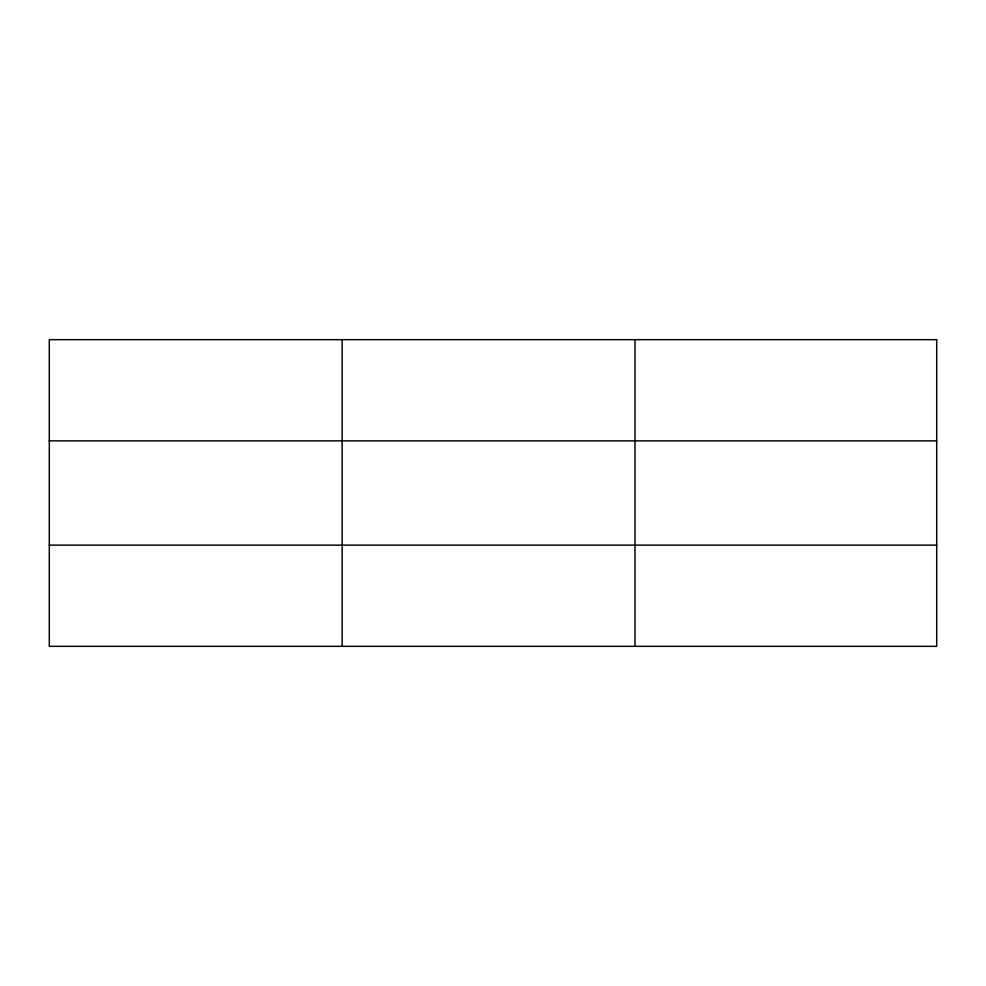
<?xml version="1.0" encoding="UTF-8"?>
<svg xmlns="http://www.w3.org/2000/svg" width="986" height="986" viewBox="0 0 986 986"><rect width="100%" height="100%" fill="white"/><g stroke="black" fill="none" stroke-linecap="round" stroke-linejoin="round"><path stroke-width="1.48" d="M342.142 339.665L342.142 646.335M634.984 339.665L634.984 646.335M49.3 440.865L936.7 440.865M49.3 545.135L936.7 545.135M936.7 339.665L936.7 646.335L49.3 646.335L49.3 339.665L936.7 339.665"/></g></svg>
